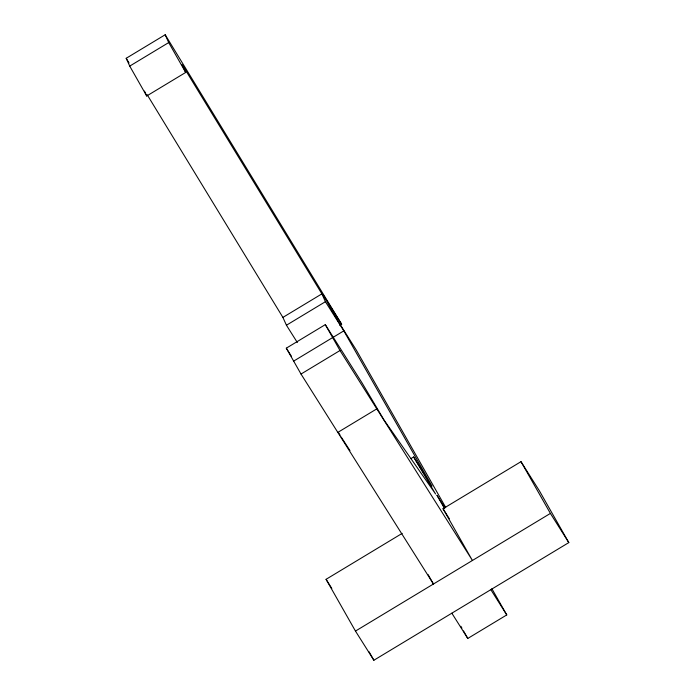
<?xml version="1.0" encoding="UTF-8"?>
<svg xmlns="http://www.w3.org/2000/svg" width="695" height="695" viewBox="0 0 695 695"><rect width="100%" height="100%" fill="white"/><g stroke="black" fill="none" stroke-linecap="round" stroke-linejoin="round"><path stroke-width="1.04" d="M410.841 458.648L413.621 456.963L432.029 486.144L343.817 330.872L325.416 301.7L321.889 293.872L182.16 64.635L185.687 72.454L146.706 95.988L129.73 66.103L126.195 58.284L165.184 34.75L341.645 324.261L339.786 325.382M129.73 66.103L168.711 42.569L165.184 34.75M297.356 342.548L286.436 325.225L282.9 317.406L321.889 293.872M286.436 325.225L325.416 301.7M428.094 574.6L433.437 584.009L301.013 374.049L286.305 348.169L325.295 324.643L362.104 382.997L384.031 419.997L435.557 493.963L413.621 456.963M293.664 361.113L332.644 337.579M332.679 337.596L343.817 330.872M301.013 374.049L339.994 350.515L325.295 324.643M337.813 432.403L376.803 408.868M339.994 350.515L472.426 560.483L443.028 508.723L520.998 461.662L539.398 490.835L568.805 542.595L373.875 660.25L355.466 631.077L326.068 579.317L402.179 533.378M355.466 631.077L550.397 513.414L520.998 461.662M451.846 613.19L467.778 638.453L506.768 614.927L491.851 588.674M349.959 450.568L341.21 437.051M550.397 513.414L568.805 542.595M341.645 324.261L323.245 295.08L337.944 320.96L356.344 350.132L445.686 507.402M444.965 507.941L436.912 495.17L444.261 508.115M443.028 508.723L449.352 518.757M490.826 589.655L506.768 614.927M286.305 348.169L291.483 356.379M326.068 579.317L331.819 588.43M126.195 58.284L129.018 62.906M147.114 94.633L282.9 317.406M338.465 432.429L340.116 435.2M168.711 42.569L185.687 72.454M460.855 626.264L461.923 628.141M463.522 630.956L467.778 638.453M369.062 651.78L373.875 660.25M144.499 91.097L146.706 95.988"/></g></svg>
